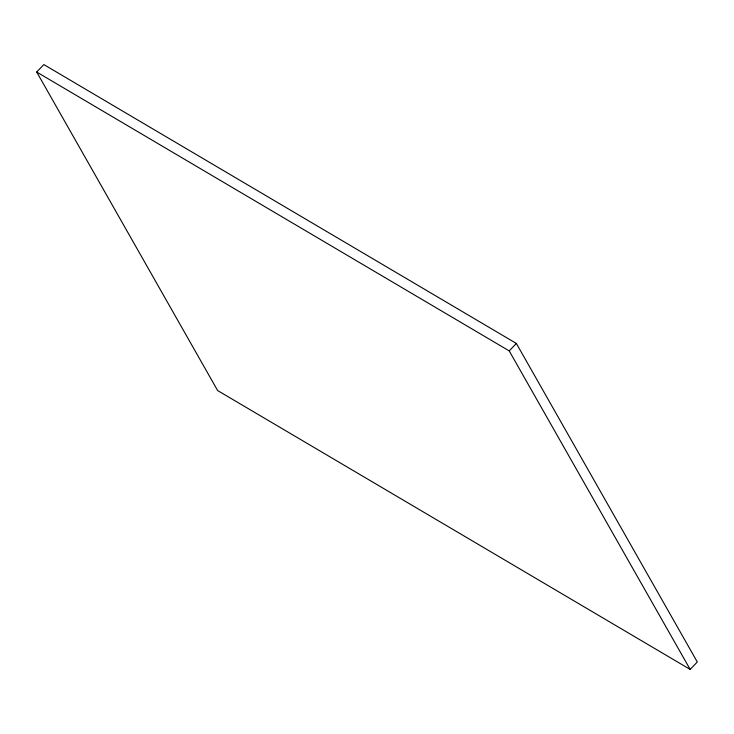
<?xml version="1.0" encoding="UTF-8"?>
<svg xmlns="http://www.w3.org/2000/svg" width="734" height="734" viewBox="0 0 734 734"><rect width="100%" height="100%" fill="white"/><g stroke="black" fill="none" stroke-linecap="round" stroke-linejoin="round"><path stroke-width="1.1" d="M36.7 72.024L43.838 64.574L516.351 343.439L697.3 661.976L690.162 669.426L217.649 390.561L36.7 72.024L509.212 350.898L690.162 669.426M509.212 350.898L516.351 343.439"/></g></svg>
